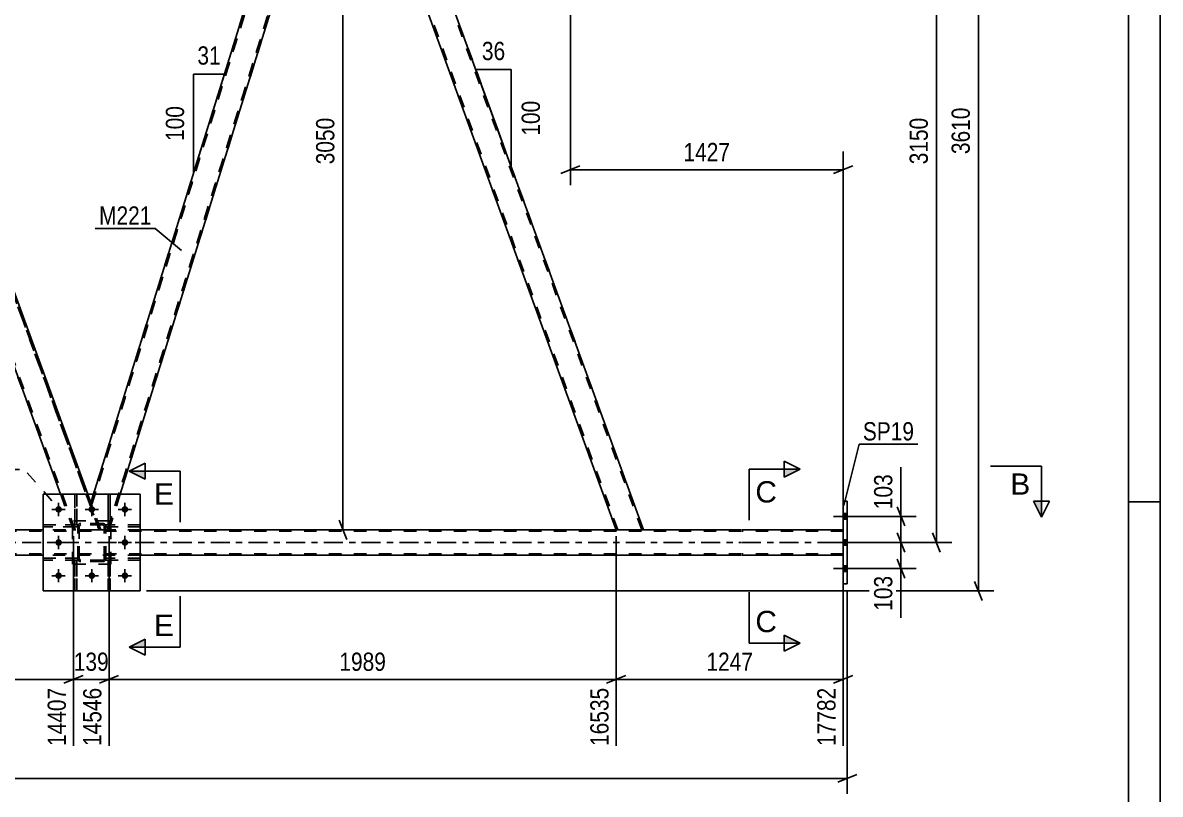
# Model space of a CAD drawing. Header units: millimetres. Extents: x 0 to 841, y 0 to 594.
# Drawn here: x 662.6 to 841, y 252.1 to 373.2 of the extents above; entities that cross this region are included whole.
import ezdxf

# ---------------------------------------------------------------- set-up
doc = ezdxf.new("R2010")
doc.units = ezdxf.units.MM
doc.linetypes.add('DXK_LINE_DOT2', pattern=[3.9198, 1.9599, -1.9599])
doc.linetypes.add('DXK_LINE_DOT3', pattern=[5.9187, 2.979, -0.9799, 0.9799, -0.9799])
doc.styles.add('Arial', font='ARIAL.TTF', dxfattribs={"height": 0.2})
doc.styles.add('Arial Narrow', font='ARIALN.TTF', dxfattribs={"height": 0.2})

# ---------------------------------------------------------------- blocks, each defined once
blk = doc.blocks.new('Unknown-122568681-1133')
at = {"color": 5, "linetype": 'Continuous'}
for p, q in [((841, 0), (841, 594)), ((836, 5), (836, 589)), ((841, 298), (836, 298))]:
    blk.add_line(p, q, dxfattribs=at)
blk = doc.blocks.new('Bolt-122568681-5059 - 5055')
at = {"color": 1, "linetype": 'Continuous'}
for p, q in [((667.15, 296.81), (667.84, 296.81)), ((668.19, 297.85), (668.19, 297.15)), ((668.19, 295.77), (668.19, 296.46)), ((669.23, 296.81), (668.53, 296.81)), ((672.35, 296.81), (673.04, 296.81)), ((673.39, 297.85), (673.39, 297.15)), ((673.39, 295.77), (673.39, 296.46)), ((674.43, 296.81), (673.73, 296.81)), ((677.55, 296.81), (678.24, 296.81)), ((678.59, 297.85), (678.59, 297.15)), ((678.59, 295.77), (678.59, 296.46)), ((679.63, 296.81), (678.93, 296.81)), ((668.19, 292.65), (668.19, 291.95)), ((678.59, 292.65), (678.59, 291.95)), ((667.15, 291.61), (667.84, 291.61)), ((668.19, 290.57), (668.19, 291.26)), ((669.23, 291.61), (668.53, 291.61)), ((677.55, 291.61), (678.24, 291.61)), ((678.59, 290.57), (678.59, 291.26)), ((679.63, 291.61), (678.93, 291.61)), ((668.19, 287.45), (668.19, 286.75)), ((673.39, 287.45), (673.39, 286.75)), ((678.59, 287.45), (678.59, 286.75)), ((667.15, 286.41), (667.84, 286.41)), ((668.19, 285.37), (668.19, 286.06)), ((669.23, 286.41), (668.53, 286.41)), ((672.35, 286.41), (673.04, 286.41)), ((673.39, 285.37), (673.39, 286.06)), ((674.43, 286.41), (673.73, 286.41)), ((677.55, 286.41), (678.24, 286.41)), ((678.59, 285.37), (678.59, 286.06)), ((679.63, 286.41), (678.93, 286.41))]:
    blk.add_line(p, q, dxfattribs=at)
blk = doc.blocks.new('Bolt-122568681-5060 - 5055')
at = {"linetype": 'Continuous'}
for points in [[(668.71, 296.81, -1), (667.67, 296.81, -1)], [(673.91, 296.81, -1), (672.87, 296.81, -1)], [(679.11, 296.81, -1), (678.07, 296.81, -1)], [(668.71, 291.61, -1), (667.67, 291.61, -1)], [(679.11, 291.61, -1), (678.07, 291.61, -1)], [(668.71, 286.41, -1), (667.67, 286.41, -1)], [(673.91, 286.41, -1), (672.87, 286.41, -1)], [(679.11, 286.41, -1), (678.07, 286.41, -1)]]:
    blk.add_hatch(color=1, dxfattribs=at).paths.add_polyline_path(points)
at = {"color": 1, "linetype": 'Continuous'}
for p, q in [((669.23, 296.81), (667.15, 296.81)), ((668.19, 297.85), (668.19, 295.77)), ((674.43, 296.81), (672.35, 296.81)), ((673.39, 297.85), (673.39, 295.77)), ((679.63, 296.81), (677.55, 296.81)), ((678.59, 297.85), (678.59, 295.77)), ((668.19, 292.65), (668.19, 290.57)), ((678.59, 292.65), (678.59, 290.57)), ((669.23, 291.61), (667.15, 291.61)), ((679.63, 291.61), (677.55, 291.61)), ((668.19, 287.45), (668.19, 285.37)), ((673.39, 287.45), (673.39, 285.37)), ((678.59, 287.45), (678.59, 285.37)), ((669.23, 286.41), (667.15, 286.41)), ((674.43, 286.41), (672.35, 286.41)), ((679.63, 286.41), (677.55, 286.41))]:
    blk.add_line(p, q, dxfattribs=at)
blk = doc.blocks.new('Part-122568681-5063 - 5055')
at = {"color": 7, "linetype": 'DXK_LINE_DOT2'}
for p, q in [((671.06, 288.84), (670.74, 288.84)), ((670.74, 288.24), (670.74, 288.84)), ((670.74, 284.01), (670.74, 288.84)), ((671.06, 288.24), (670.74, 288.24)), ((670.74, 284.01), (670.74, 288.24)), ((671.06, 288.84), (671.06, 288.84)), ((671.06, 288.84), (671.06, 288.24)), ((671.06, 284.01), (671.06, 288.84)), ((671.06, 288.24), (671.06, 284.01)), ((671.06, 284.01), (670.74, 284.01))]:
    blk.add_line(p, q, dxfattribs=at)
blk = doc.blocks.new('Part-122568681-5309 - 5055')
at = {"color": 7, "linetype": 'DXK_LINE_DOT2'}
for p, q in [((665.79, 294.05), (665.79, 294.37)), ((665.79, 294.37), (670.77, 294.37)), ((670.88, 294.05), (665.79, 294.05)), ((671.19, 294.05), (670.52, 294.05)), ((670.57, 294.37), (671.19, 294.37)), ((670.59, 294.05), (670.59, 294.37)), ((671.19, 294.05), (671.19, 294.37)), ((671.19, 294.37), (671.19, 294.05))]:
    blk.add_line(p, q, dxfattribs=at)
blk = doc.blocks.new('Part-122568681-5186 - 5055')
at = {"color": 7, "linetype": 'DXK_LINE_DOT2'}
for p, q in [((670.74, 288.84), (670.74, 288.84)), ((670.74, 288.84), (670.74, 288.24)), ((670.74, 284.01), (670.74, 288.84)), ((671.06, 288.84), (670.74, 288.84)), ((670.74, 288.24), (670.74, 284.01)), ((670.74, 288.24), (671.06, 288.24)), ((671.06, 288.24), (671.06, 288.84)), ((671.06, 284.01), (671.06, 288.84)), ((671.06, 284.01), (671.06, 288.24)), ((670.74, 284.01), (671.06, 284.01))]:
    blk.add_line(p, q, dxfattribs=at)
blk = doc.blocks.new('Part-122568681-5189 - 5055')
at = {"color": 7, "linetype": 'DXK_LINE_DOT2'}
for p, q in [((675.94, 288.84), (675.94, 288.84)), ((675.94, 288.84), (675.94, 288.24)), ((675.94, 284.01), (675.94, 288.84)), ((676.26, 288.84), (675.94, 288.84)), ((675.94, 288.24), (675.94, 284.01)), ((675.94, 288.24), (676.26, 288.24)), ((676.26, 288.24), (676.26, 288.84)), ((676.26, 284.01), (676.26, 288.84)), ((676.26, 284.01), (676.26, 288.24)), ((675.94, 284.01), (676.26, 284.01))]:
    blk.add_line(p, q, dxfattribs=at)
blk = doc.blocks.new('Part-122568681-5163 - 5055')
at = {"color": 7, "linetype": 'DXK_LINE_DOT2'}
for p, q in [((755.66, 293.61), (711.26, 415.61)), ((711.26, 415.61), (715.52, 415.61)), ((712.81, 411.36), (711.26, 415.61)), ((755.92, 293.61), (711.52, 415.61)), ((755.92, 293.61), (711.52, 415.61)), ((759.67, 293.61), (715.26, 415.61)), ((759.67, 293.61), (715.26, 415.61)), ((759.92, 293.61), (715.52, 415.61)), ((715.66, 415.22), (715.52, 415.61)), ((755.66, 293.61), (755.66, 293.61)), ((755.92, 293.61), (755.92, 293.61)), ((756.17, 293.61), (756.17, 293.61)), ((756.17, 293.61), (756.17, 293.61)), ((759.77, 293.61), (759.41, 293.61)), ((759.67, 293.61), (759.67, 293.61))]:
    blk.add_line(p, q, dxfattribs=at)
at = {"color": 2, "linetype": 'Continuous'}
for p, q in [((759.92, 293.61), (715.66, 415.22)), ((755.66, 293.61), (712.81, 411.36)), ((755.66, 293.61), (755.66, 293.61)), ((759.41, 293.61), (755.66, 293.61)), ((759.88, 293.61), (759.41, 293.61)), ((759.88, 293.61), (759.92, 293.61)), ((759.92, 293.61), (759.92, 293.61))]:
    blk.add_line(p, q, dxfattribs=at)
blk = doc.blocks.new('Part-122568681-5192 - 5055')
at = {"color": 7, "linetype": 'DXK_LINE_DOT2'}
for p, q in [((671.06, 299.21), (670.74, 299.21)), ((670.74, 299.21), (670.74, 294.96)), ((670.74, 294.36), (670.74, 299.21)), ((671.06, 294.96), (671.06, 299.21)), ((671.06, 299.21), (671.06, 294.36)), ((671.06, 294.96), (670.74, 294.96)), ((670.74, 294.96), (670.74, 294.36)), ((671.06, 294.36), (671.06, 294.96)), ((671.06, 294.36), (670.74, 294.36)), ((671.06, 294.36), (671.06, 294.36))]:
    blk.add_line(p, q, dxfattribs=at)
blk = doc.blocks.new('Part-122568681-5173 - 5055')
at = {"color": 7, "linetype": 'DXK_LINE_DOT2'}
for p, q in [((709.94, 415.61), (673.24, 297.86)), ((710.19, 415.61), (673.37, 297.49)), ((673.37, 297.49), (710.19, 415.61)), ((709.94, 415.61), (709.82, 415.22)), ((711.26, 415.61), (709.94, 415.61)), ((711.4, 415.22), (711.26, 415.61)), ((712.81, 411.36), (711.26, 415.61)), ((712.67, 411.73), (675.85, 293.61)), ((675.85, 293.61), (712.67, 411.73)), ((676.1, 293.61), (712.81, 411.36)), ((712.67, 411.73), (712.67, 411.73)), ((673.66, 299.21), (673.24, 297.86)), ((677.85, 299.21), (676.1, 293.61)), ((674.79, 293.61), (673.24, 297.86)), ((674.79, 293.61), (673.24, 297.86)), ((673.24, 297.86), (673.24, 297.86)), ((673.37, 297.49), (673.37, 297.49)), ((676.1, 293.61), (674.79, 293.61))]:
    blk.add_line(p, q, dxfattribs=at)
at = {"color": 2, "linetype": 'Continuous'}
for p, q in [((709.82, 415.22), (673.66, 299.21)), ((712.81, 411.36), (711.4, 415.22)), ((712.81, 411.36), (677.85, 299.21)), ((712.81, 411.36), (712.81, 411.36))]:
    blk.add_line(p, q, dxfattribs=at)
blk = doc.blocks.new('Part-122568681-5178 - 5055')
at = {"color": 7, "linetype": 'DXK_LINE_DOT2'}
for p, q in [((670.53, 293.61), (626.13, 415.61)), ((626.13, 415.61), (630.38, 415.61)), ((627.67, 411.36), (626.13, 415.61)), ((670.79, 293.61), (626.38, 415.61)), ((670.79, 293.61), (626.38, 415.61)), ((674.53, 293.61), (630.13, 415.61)), ((630.13, 415.61), (674.53, 293.61)), ((674.79, 293.61), (630.38, 415.61)), ((630.52, 415.22), (630.38, 415.61)), ((670.53, 293.61), (668.49, 299.21)), ((674.79, 293.61), (672.75, 299.21)), ((674.79, 293.61), (670.53, 293.61))]:
    blk.add_line(p, q, dxfattribs=at)
at = {"color": 2, "linetype": 'Continuous'}
for p, q in [((672.75, 299.21), (630.52, 415.22)), ((668.49, 299.21), (627.67, 411.36))]:
    blk.add_line(p, q, dxfattribs=at)
blk = doc.blocks.new('Part-122568681-5195 - 5055')
at = {"color": 7, "linetype": 'DXK_LINE_DOT2'}
for p, q in [((676.26, 299.21), (675.94, 299.21)), ((675.94, 299.21), (675.94, 294.96)), ((675.94, 299.21), (675.94, 294.36)), ((676.26, 295.72), (676.26, 299.21)), ((676.26, 299.21), (676.26, 294.36)), ((676.26, 294.96), (675.94, 294.96)), ((675.94, 294.96), (675.94, 294.36)), ((676.26, 294.36), (676.26, 295.72)), ((676.26, 294.36), (675.94, 294.36)), ((676.26, 294.36), (676.26, 294.36))]:
    blk.add_line(p, q, dxfattribs=at)
blk = doc.blocks.new('Part-122568681-5256 - 5055')
at = {"color": 7, "linetype": 'DXK_LINE_DOT2'}
for p, q in [((775.28, 293.37), (94.26, 293.37)), ((240.12, 293.61), (775.28, 293.61)), ((680.99, 293.61), (665.79, 293.61)), ((759.92, 293.61), (755.66, 293.61)), ((775.38, 293.61), (791.26, 293.61)), ((791.26, 293.37), (775.38, 293.37)), ((791.26, 293.61), (791.26, 289.61)), ((791.26, 289.61), (791.26, 293.61)), ((791.26, 293.37), (791.26, 293.37)), ((775.28, 289.85), (94.26, 289.85)), ((680.99, 289.61), (665.79, 289.61)), ((791.26, 289.85), (775.38, 289.85)), ((791.26, 289.85), (791.26, 289.85)), ((791.26, 289.61), (791.26, 289.61))]:
    blk.add_line(p, q, dxfattribs=at)
at = {"color": 2, "linetype": 'Continuous'}
for p, q in [((665.79, 293.61), (590.97, 293.61)), ((755.66, 293.61), (680.99, 293.61)), ((775.28, 293.61), (759.92, 293.61)), ((791.26, 293.61), (775.38, 293.61)), ((665.79, 289.61), (510.72, 289.61)), ((775.28, 289.61), (680.99, 289.61)), ((791.26, 289.61), (775.38, 289.61))]:
    blk.add_line(p, q, dxfattribs=at)
at = {"color": 7, "linetype": 'DXK_LINE_DOT3'}
for p, q in [((94.26, 291.61), (775.28, 291.61)), ((775.38, 291.61), (791.26, 291.61))]:
    blk.add_line(p, q, dxfattribs=at)
blk = doc.blocks.new('Part-122568681-5257 - 5055')
at = {"color": 7, "linetype": 'DXK_LINE_DOT2'}
for p, q in [((671.48, 294.57), (671.67, 294.61)), ((671.67, 294.61), (671.48, 294.57)), ((675.11, 294.61), (671.67, 294.61)), ((675.11, 294.61), (675.29, 294.57)), ((675.29, 294.57), (675.11, 294.61)), ((671.19, 294.13), (671.22, 294.31)), ((671.22, 294.31), (671.19, 294.13)), ((671.19, 289.09), (671.19, 294.13)), ((671.19, 294.13), (671.19, 294.13)), ((671.19, 289.09), (671.19, 294.13)), ((671.43, 294.13), (671.45, 294.22)), ((671.45, 294.22), (671.43, 294.13)), ((671.43, 289.09), (671.43, 294.13)), ((671.43, 294.13), (671.43, 294.13)), ((671.43, 294.13), (671.43, 289.09)), ((671.45, 294.22), (671.5, 294.3)), ((671.5, 294.3), (671.45, 294.22)), ((671.5, 294.3), (671.58, 294.35)), ((671.58, 294.35), (671.5, 294.3)), ((671.58, 294.35), (671.67, 294.37)), ((671.67, 294.37), (671.58, 294.35)), ((675.11, 294.37), (671.67, 294.37)), ((675.11, 294.37), (675.2, 294.35)), ((675.2, 294.35), (675.11, 294.37)), ((675.2, 294.35), (675.28, 294.3)), ((675.28, 294.3), (675.2, 294.35)), ((675.28, 294.3), (675.33, 294.22)), ((675.33, 294.22), (675.28, 294.3)), ((675.33, 294.22), (675.35, 294.13)), ((675.35, 294.13), (675.33, 294.22)), ((675.35, 289.09), (675.35, 294.13)), ((675.35, 294.13), (675.35, 294.13)), ((675.35, 289.09), (675.35, 294.13)), ((675.55, 294.31), (675.59, 294.13)), ((675.59, 294.13), (675.55, 294.31)), ((675.59, 289.09), (675.59, 294.13)), ((675.59, 294.13), (675.59, 294.13)), ((675.59, 289.09), (675.59, 294.13)), ((671.19, 289.09), (671.19, 289.09)), ((671.22, 288.9), (671.19, 289.09)), ((671.19, 289.09), (671.22, 288.9)), ((671.43, 289.09), (671.43, 289.09)), ((671.45, 288.99), (671.43, 289.09)), ((671.43, 289.09), (671.45, 288.99)), ((675.35, 289.09), (675.33, 288.99)), ((675.33, 288.99), (675.35, 289.09)), ((675.35, 289.09), (675.35, 289.09)), ((675.59, 289.09), (675.55, 288.9)), ((675.55, 288.9), (675.59, 289.09)), ((675.59, 289.09), (675.59, 289.09)), ((671.5, 288.92), (671.45, 288.99)), ((671.45, 288.99), (671.5, 288.92)), ((671.67, 288.61), (671.48, 288.64)), ((671.48, 288.64), (671.67, 288.61)), ((671.58, 288.86), (671.5, 288.92)), ((671.5, 288.92), (671.58, 288.86)), ((671.67, 288.85), (671.58, 288.86)), ((671.58, 288.86), (671.67, 288.85)), ((675.11, 288.85), (671.67, 288.85)), ((675.11, 288.61), (671.67, 288.61)), ((675.2, 288.86), (675.11, 288.85)), ((675.11, 288.85), (675.2, 288.86)), ((675.29, 288.64), (675.11, 288.61)), ((675.11, 288.61), (675.29, 288.64)), ((675.28, 288.92), (675.2, 288.86)), ((675.2, 288.86), (675.28, 288.92)), ((675.33, 288.99), (675.28, 288.92)), ((675.28, 288.92), (675.33, 288.99))]:
    blk.add_line(p, q, dxfattribs=at)
at = {"color": 7, "linetype": 'DXK_LINE_DOT3'}
blk.add_line((673.39, 291.61), (673.39, 291.61), dxfattribs=at)
at = {"color": 7, "linetype": 'DXK_LINE_DOT2'}
for centre, start, end in [((671.67, 294.13), 112.5, 157.5), ((671.67, 294.13), 112.5, 157.5), ((675.11, 294.13), 22.5, 67.5), ((675.11, 294.13), 22.5, 67.5), ((671.67, 289.09), 202.5, 247.5), ((671.67, 289.09), 202.5, 247.5), ((675.11, 289.09), 292.5, 337.5), ((675.11, 289.09), 292.5, 337.5)]:
    blk.add_arc(centre, 0.48, start, end, dxfattribs=at)
blk = doc.blocks.new('Part-122568681-5258 - 5055')
at = {"color": 7, "linetype": 'DXK_LINE_DOT2'}
for p, q in [((676.39, 295.01), (670.39, 295.01)), ((670.39, 288.21), (670.39, 295.01)), ((676.39, 288.21), (676.39, 295.01)), ((676.39, 288.21), (670.39, 288.21))]:
    blk.add_line(p, q, dxfattribs=at)
blk = doc.blocks.new('Part-122568681-5259 - 5055')
at = {"color": 7, "linetype": 'DXK_LINE_DOT2'}
for p, q in [((676.39, 295.01), (670.39, 295.01)), ((670.39, 288.21), (670.39, 295.01)), ((676.39, 288.21), (676.39, 295.01)), ((676.39, 288.21), (670.39, 288.21))]:
    blk.add_line(p, q, dxfattribs=at)
blk = doc.blocks.new('Part-122568681-5265 - 5055')
at = {"color": 2, "linetype": 'Continuous'}
for p, q in [((791.26, 298.11), (791.26, 298.11)), ((791.26, 285.11), (791.26, 298.11)), ((791.9, 298.11), (791.26, 298.11)), ((791.9, 298.11), (791.9, 298.11)), ((791.9, 298.11), (791.9, 285.11)), ((791.26, 285.11), (791.26, 285.11)), ((791.26, 285.11), (791.9, 285.11)), ((791.9, 285.11), (791.9, 285.11))]:
    blk.add_line(p, q, dxfattribs=at)
at = {"color": 7, "linetype": 'DXK_LINE_DOT2'}
for p, q in [((791.26, 285.11), (791.26, 298.11)), ((791.9, 285.11), (791.9, 298.11))]:
    blk.add_line(p, q, dxfattribs=at)
blk = doc.blocks.new('Part-122568681-5284 - 5055')
at = {"color": 7, "linetype": 'DXK_LINE_DOT2'}
for p, q in [((665.79, 288.85), (665.79, 289.17)), ((665.79, 289.17), (671.19, 289.17)), ((670.59, 288.85), (670.59, 289.17)), ((670.59, 289.17), (671.19, 289.17)), ((671.19, 288.85), (671.19, 289.17)), ((671.19, 289.17), (671.19, 288.85)), ((671.19, 288.85), (665.79, 288.85)), ((670.59, 288.85), (671.19, 288.85))]:
    blk.add_line(p, q, dxfattribs=at)
blk = doc.blocks.new('Part-122568681-5297 - 5055')
at = {"color": 7, "linetype": 'DXK_LINE_DOT2'}
for p, q in [((671.48, 294.57), (671.67, 294.61)), ((671.67, 294.61), (671.48, 294.57)), ((675.11, 294.61), (671.67, 294.61)), ((675.11, 294.61), (675.29, 294.57)), ((675.29, 294.57), (675.11, 294.61)), ((671.19, 294.13), (671.22, 294.31)), ((671.22, 294.31), (671.19, 294.13)), ((671.19, 289.09), (671.19, 294.13)), ((671.19, 294.13), (671.19, 294.13)), ((671.19, 289.09), (671.19, 294.13)), ((671.43, 294.13), (671.45, 294.22)), ((671.45, 294.22), (671.43, 294.13)), ((671.43, 289.09), (671.43, 294.13)), ((671.43, 294.13), (671.43, 294.13)), ((671.43, 294.13), (671.43, 289.09)), ((671.45, 294.22), (671.5, 294.3)), ((671.5, 294.3), (671.45, 294.22)), ((671.5, 294.3), (671.58, 294.35)), ((671.58, 294.35), (671.5, 294.3)), ((671.58, 294.35), (671.67, 294.37)), ((671.67, 294.37), (671.58, 294.35)), ((675.11, 294.37), (671.67, 294.37)), ((675.11, 294.37), (675.2, 294.35)), ((675.2, 294.35), (675.11, 294.37)), ((675.2, 294.35), (675.28, 294.3)), ((675.28, 294.3), (675.2, 294.35)), ((675.28, 294.3), (675.33, 294.22)), ((675.33, 294.22), (675.28, 294.3)), ((675.33, 294.22), (675.35, 294.13)), ((675.35, 294.13), (675.33, 294.22)), ((675.35, 289.09), (675.35, 294.13)), ((675.35, 294.13), (675.35, 294.13)), ((675.35, 289.09), (675.35, 294.13)), ((675.55, 294.31), (675.59, 294.13)), ((675.59, 294.13), (675.55, 294.31)), ((675.59, 289.09), (675.59, 294.13)), ((675.59, 294.13), (675.59, 294.13)), ((675.59, 289.09), (675.59, 294.13)), ((671.19, 289.09), (671.19, 289.09)), ((671.22, 288.9), (671.19, 289.09)), ((671.19, 289.09), (671.22, 288.9)), ((671.43, 289.09), (671.43, 289.09)), ((671.45, 288.99), (671.43, 289.09)), ((671.43, 289.09), (671.45, 288.99)), ((675.35, 289.09), (675.33, 288.99)), ((675.33, 288.99), (675.35, 289.09)), ((675.35, 289.09), (675.35, 289.09)), ((675.59, 289.09), (675.55, 288.9)), ((675.55, 288.9), (675.59, 289.09)), ((675.59, 289.09), (675.59, 289.09)), ((671.5, 288.92), (671.45, 288.99)), ((671.45, 288.99), (671.5, 288.92)), ((671.67, 288.61), (671.48, 288.64)), ((671.48, 288.64), (671.67, 288.61)), ((671.58, 288.86), (671.5, 288.92)), ((671.5, 288.92), (671.58, 288.86)), ((671.67, 288.85), (671.58, 288.86)), ((671.58, 288.86), (671.67, 288.85)), ((675.11, 288.85), (671.67, 288.85)), ((675.11, 288.61), (671.67, 288.61)), ((675.2, 288.86), (675.11, 288.85)), ((675.11, 288.85), (675.2, 288.86)), ((675.29, 288.64), (675.11, 288.61)), ((675.11, 288.61), (675.29, 288.64)), ((675.28, 288.92), (675.2, 288.86)), ((675.2, 288.86), (675.28, 288.92)), ((675.33, 288.99), (675.28, 288.92)), ((675.28, 288.92), (675.33, 288.99))]:
    blk.add_line(p, q, dxfattribs=at)
at = {"color": 7, "linetype": 'DXK_LINE_DOT3'}
blk.add_line((673.39, 291.61), (673.39, 291.61), dxfattribs=at)
at = {"color": 7, "linetype": 'DXK_LINE_DOT2'}
for centre, start, end in [((671.67, 294.13), 112.5, 157.5), ((671.67, 294.13), 112.5, 157.5), ((675.11, 294.13), 22.5, 67.5), ((675.11, 294.13), 22.5, 67.5), ((671.67, 289.09), 202.5, 247.5), ((671.67, 289.09), 202.5, 247.5), ((675.11, 289.09), 292.5, 337.5), ((675.11, 289.09), 292.5, 337.5)]:
    blk.add_arc(centre, 0.48, start, end, dxfattribs=at)
blk = doc.blocks.new('Part-122568681-5314 - 5055')
at = {"color": 7, "linetype": 'DXK_LINE_DOT2'}
for p, q in [((675.59, 288.85), (675.59, 289.17)), ((680.99, 289.17), (675.59, 289.17)), ((675.59, 289.17), (675.59, 288.85)), ((676.19, 288.85), (676.19, 289.17)), ((680.99, 289.17), (680.99, 288.85)), ((680.99, 288.85), (675.59, 288.85))]:
    blk.add_line(p, q, dxfattribs=at)
blk = doc.blocks.new('Part-122568681-5319 - 5055')
at = {"color": 7, "linetype": 'DXK_LINE_DOT2'}
for p, q in [((665.79, 299.21), (680.99, 299.21)), ((665.79, 299.21), (665.79, 284.01)), ((680.99, 299.21), (680.99, 284.01)), ((665.79, 284.01), (680.99, 284.01))]:
    blk.add_line(p, q, dxfattribs=at)
blk = doc.blocks.new('Part-122568681-5347 - 5055')
at = {"color": 7, "linetype": 'DXK_LINE_DOT2'}
for p, q in [((671.19, 294.37), (665.79, 294.37)), ((665.79, 294.37), (665.79, 294.05)), ((671.19, 294.05), (665.79, 294.05)), ((670.59, 294.05), (670.59, 294.37)), ((671.19, 294.37), (671.19, 294.05)), ((671.19, 294.05), (671.19, 294.37))]:
    blk.add_line(p, q, dxfattribs=at)
blk = doc.blocks.new('Part-122568681-5348 - 5055')
at = {"color": 7, "linetype": 'DXK_LINE_DOT2'}
for p, q in [((671.19, 289.17), (665.79, 289.17)), ((665.79, 289.17), (665.79, 288.85)), ((670.59, 288.85), (670.59, 289.17)), ((671.19, 289.17), (671.19, 288.85)), ((671.19, 288.85), (671.19, 289.17)), ((671.19, 288.85), (665.79, 288.85))]:
    blk.add_line(p, q, dxfattribs=at)
blk = doc.blocks.new('Part-122568681-5351 - 5055')
at = {"color": 2, "linetype": 'Continuous'}
for p, q in [((675.94, 299.21), (675.94, 299.21)), ((675.94, 299.21), (676.26, 299.21)), ((676.26, 299.21), (676.26, 299.21))]:
    blk.add_line(p, q, dxfattribs=at)
at = {"color": 7, "linetype": 'DXK_LINE_DOT2'}
for p, q in [((675.94, 294.96), (675.94, 299.21)), ((675.94, 298.91), (675.94, 294.36)), ((676.26, 294.96), (676.26, 299.21)), ((676.26, 299.21), (676.26, 294.36)), ((675.94, 294.36), (675.94, 294.96)), ((675.94, 294.96), (676.26, 294.96)), ((676.26, 294.96), (676.26, 294.36)), ((675.94, 294.36), (675.94, 294.36)), ((675.94, 294.36), (676.26, 294.36))]:
    blk.add_line(p, q, dxfattribs=at)
blk = doc.blocks.new('Part-122568681-5354 - 5055')
at = {"color": 2, "linetype": 'Continuous'}
for p, q in [((670.74, 299.21), (670.74, 299.21)), ((670.74, 299.21), (671.06, 299.21)), ((671.06, 299.21), (671.06, 299.21))]:
    blk.add_line(p, q, dxfattribs=at)
at = {"color": 7, "linetype": 'DXK_LINE_DOT2'}
for p, q in [((670.74, 294.96), (670.74, 299.21)), ((670.74, 299.02), (670.74, 294.36)), ((671.06, 294.96), (671.06, 299.21)), ((671.06, 294.36), (671.06, 298.63)), ((670.74, 294.36), (670.74, 294.96)), ((670.74, 294.96), (671.06, 294.96)), ((671.06, 294.96), (671.06, 294.36)), ((670.74, 294.36), (670.74, 294.36)), ((670.74, 294.36), (671.06, 294.36))]:
    blk.add_line(p, q, dxfattribs=at)
blk = doc.blocks.new('Part-122568681-5357 - 5055')
at = {"color": 7, "linetype": 'DXK_LINE_DOT2'}
for p, q in [((676.26, 288.84), (675.94, 288.84)), ((675.94, 288.24), (675.94, 288.84)), ((675.94, 284.01), (675.94, 288.84)), ((676.26, 288.24), (675.94, 288.24)), ((675.94, 284.01), (675.94, 288.24)), ((676.26, 288.84), (676.26, 288.84)), ((676.26, 288.84), (676.26, 288.24)), ((676.26, 284.01), (676.26, 288.84)), ((676.26, 288.24), (676.26, 284.01)), ((676.26, 284.01), (675.94, 284.01))]:
    blk.add_line(p, q, dxfattribs=at)
blk = doc.blocks.new('Part-122568681-5358 - 5055')
at = {"color": 7, "linetype": 'DXK_LINE_DOT2'}
for p, q in [((680.99, 294.37), (675.59, 294.37)), ((675.59, 294.37), (675.59, 294.05)), ((675.59, 294.05), (675.59, 294.37)), ((675.59, 294.05), (680.99, 294.05)), ((676.19, 294.05), (676.19, 294.37)), ((680.99, 294.37), (680.99, 294.05))]:
    blk.add_line(p, q, dxfattribs=at)
blk = doc.blocks.new('Part-122568681-5369 - 5055')
at = {"color": 7, "linetype": 'DXK_LINE_DOT2'}
for p, q in [((680.99, 289.17), (675.59, 289.17)), ((675.59, 289.17), (675.59, 288.85)), ((675.59, 288.85), (675.59, 289.17)), ((676.19, 288.85), (676.19, 289.17)), ((680.99, 289.17), (680.99, 288.85)), ((675.59, 288.85), (680.99, 288.85))]:
    blk.add_line(p, q, dxfattribs=at)
blk = doc.blocks.new('Part-122568681-5469 - 5055')
at = {"color": 2, "linetype": 'Continuous'}
for p, q in [((680.99, 299.21), (665.79, 299.21)), ((665.79, 299.21), (665.79, 284.01)), ((680.99, 299.21), (680.99, 284.01)), ((680.99, 284.01), (665.79, 284.01))]:
    blk.add_line(p, q, dxfattribs=at)
blk = doc.blocks.new('Part-122568681-5470 - 5055')
at = {"color": 7, "linetype": 'DXK_LINE_DOT2'}
for p, q in [((675.59, 294.05), (675.59, 294.37)), ((680.99, 294.37), (675.59, 294.37)), ((675.59, 294.37), (675.59, 294.05)), ((680.99, 294.05), (675.59, 294.05)), ((676.19, 294.05), (676.19, 294.37)), ((680.99, 294.37), (680.99, 294.05))]:
    blk.add_line(p, q, dxfattribs=at)
blk = doc.blocks.new('Bolt-122568681-5471 - 5055')
at = {"linetype": 'Continuous'}
for points in [[(791.26, 296.15), (791.26, 295.27), (791.9, 295.27), (791.9, 296.15)], [(791.26, 296.15), (791.26, 295.27), (791.9, 295.27), (791.9, 296.15)], [(791.26, 296.15), (791.26, 295.27), (791.9, 295.27), (791.9, 296.15)], [(791.26, 292.05), (791.26, 291.17), (791.9, 291.17), (791.9, 292.05)], [(791.26, 292.05), (791.26, 291.17), (791.9, 291.17), (791.9, 292.05)], [(791.26, 287.95), (791.26, 287.07), (791.9, 287.07), (791.9, 287.95)], [(791.26, 287.95), (791.26, 287.07), (791.9, 287.07), (791.9, 287.95)], [(791.26, 287.95), (791.26, 287.07), (791.9, 287.07), (791.9, 287.95)]]:
    blk.add_hatch(color=1, dxfattribs=at).paths.add_polyline_path(points)
at = {"color": 1, "linetype": 'Continuous'}
for p, q in [((793.06, 295.71), (789.74, 295.71)), ((793.06, 295.71), (789.74, 295.71)), ((793.06, 295.71), (789.74, 295.71)), ((791.9, 296.15), (791.26, 296.15)), ((791.9, 296.15), (791.26, 296.15)), ((791.9, 296.15), (791.26, 296.15)), ((791.9, 295.27), (791.26, 295.27)), ((791.9, 295.27), (791.26, 295.27)), ((791.9, 295.27), (791.26, 295.27)), ((793.06, 291.61), (789.74, 291.61)), ((793.06, 291.61), (789.74, 291.61)), ((791.9, 292.05), (791.26, 292.05)), ((791.9, 292.05), (791.26, 292.05)), ((791.9, 291.17), (791.26, 291.17)), ((791.9, 291.17), (791.26, 291.17)), ((793.06, 287.51), (789.74, 287.51)), ((793.06, 287.51), (789.74, 287.51)), ((793.06, 287.51), (789.74, 287.51)), ((791.9, 287.95), (791.26, 287.95)), ((791.9, 287.95), (791.26, 287.95)), ((791.9, 287.95), (791.26, 287.95)), ((791.9, 287.07), (791.26, 287.07)), ((791.9, 287.07), (791.26, 287.07)), ((791.9, 287.07), (791.26, 287.07))]:
    blk.add_line(p, q, dxfattribs=at)
blk = doc.blocks.new('StraightDimension-122568681-6625 - 5055')
at = {"color": 7, "linetype": 'Continuous'}
for p, q in [((670.53, 292.61), (670.53, 259.69)), ((676.1, 292.61), (676.1, 259.69)), ((669.03, 269.53), (672.03, 270.73)), ((670.53, 270.13), (676.1, 270.13)), ((677.6, 270.73), (674.6, 269.53))]:
    blk.add_line(p, q, dxfattribs=at)
at = {"color": 0}
blk.add_wipeout([(676.66, 270.88), (676.66, 275.08), (669.97, 275.08), (669.97, 270.88)], dxfattribs=at)
at = {"color": 0, "linetype": 'Continuous'}
blk.add_wipeout([(675.5, 269.43), (671.3, 269.43), (671.3, 259.09), (675.5, 259.09)], dxfattribs=at)
at = {"color": 3, "style": 'Arial Narrow'}
blk.add_text('139', height=2.863, dxfattribs=at).set_placement((670.57, 271.48))
at = {"color": 3, "linetype": 'Continuous', "style": 'Arial Narrow'}
blk.add_text('14546', height=2.863, rotation=90.0002, dxfattribs=at).set_placement((674.9, 259.69))
blk = doc.blocks.new('StraightDimension-122568681-6151 - 5055')
at = {"color": 7, "linetype": 'Continuous'}
for p, q in [((799.72, 297.21), (800.92, 294.21)), ((792.9, 295.71), (802.72, 295.71)), ((800.32, 291.61), (800.32, 295.71)), ((800.92, 290.11), (799.72, 293.11)), ((792.9, 291.61), (802.72, 291.61))]:
    blk.add_line(p, q, dxfattribs=at)
at = {"color": 0}
blk.add_wipeout([(799.57, 302.92), (795.37, 302.92), (795.37, 296.24), (799.57, 296.24)], dxfattribs=at)
at = {"color": 7, "linetype": 'Continuous'}
blk.add_line((800.32, 295.71), (800.32, 303.44), dxfattribs=at)
blk.add_line((800.32, 295.71), (800.32, 303.44), dxfattribs=at)
at = {"color": 3, "style": 'Arial Narrow'}
blk.add_text('103', height=2.863, rotation=90.0002, dxfattribs=at).set_placement((798.97, 296.84))
blk = doc.blocks.new('StraightDimension-122568681-6202 - 5055')
at = {"color": 7, "linetype": 'Continuous'}
for p, q in [((713.39, 414.11), (712.19, 417.11)), ((720.07, 415.61), (709.94, 415.61)), ((712.79, 293.61), (712.79, 415.61)), ((712.19, 295.11), (713.39, 292.11)), ((720.07, 293.61), (709.94, 293.61))]:
    blk.add_line(p, q, dxfattribs=at)
at = {"color": 0}
blk.add_wipeout([(712.04, 358.87), (707.84, 358.87), (707.84, 350.35), (712.04, 350.35)], dxfattribs=at)
at = {"color": 3, "style": 'Arial Narrow'}
blk.add_text('3050', height=2.863, rotation=90.0002, dxfattribs=at).set_placement((711.44, 350.95))
blk = doc.blocks.new('StraightDimension-122568681-5876 - 5055')
at = {"color": 7, "linetype": 'Continuous'}
for p, q in [((746.17, 428.41), (814.88, 428.41)), ((813.08, 426.91), (811.88, 429.91)), ((812.48, 284.01), (812.48, 428.41)), ((811.88, 285.51), (813.08, 282.51)), ((681.99, 284.01), (814.88, 284.01))]:
    blk.add_line(p, q, dxfattribs=at)
at = {"color": 0}
blk.add_wipeout([(811.73, 360.46), (807.53, 360.46), (807.53, 351.95), (811.73, 351.95)], dxfattribs=at)
at = {"color": 3, "style": 'Arial Narrow'}
blk.add_text('3610', height=2.863, rotation=90.0002, dxfattribs=at).set_placement((811.13, 352.55))
blk = doc.blocks.new('StraightDimension-122568681-6606 - 5055')
at = {"color": 7, "linetype": 'Continuous'}
for p, q in [((590.97, 292.61), (590.97, 259.69)), ((670.53, 292.61), (670.53, 259.69)), ((592.47, 270.73), (589.47, 269.53)), ((590.97, 270.13), (670.53, 270.13)), ((669.03, 269.53), (672.03, 270.73))]:
    blk.add_line(p, q, dxfattribs=at)
at = {"color": 0}
blk.add_wipeout([(635.01, 270.88), (635.01, 275.08), (626.49, 275.08), (626.49, 270.88)], dxfattribs=at)
at = {"color": 0, "linetype": 'Continuous'}
blk.add_wipeout([(669.93, 269.43), (665.73, 269.43), (665.73, 259.09), (669.93, 259.09)], dxfattribs=at)
at = {"color": 3, "style": 'Arial Narrow'}
blk.add_text('1989', height=2.863, dxfattribs=at).set_placement((627.09, 271.48))
at = {"color": 3, "linetype": 'Continuous', "style": 'Arial Narrow'}
blk.add_text('14407', height=2.863, rotation=90.0002, dxfattribs=at).set_placement((669.33, 259.69))
blk = doc.blocks.new('StraightDimension-122568681-6644 - 5055')
at = {"color": 7, "linetype": 'Continuous'}
for p, q in [((676.1, 292.61), (676.1, 259.69)), ((755.66, 292.61), (755.66, 259.69)), ((677.6, 270.73), (674.6, 269.53)), ((676.1, 270.13), (755.66, 270.13)), ((754.16, 269.53), (757.16, 270.73))]:
    blk.add_line(p, q, dxfattribs=at)
at = {"color": 0}
blk.add_wipeout([(720.14, 270.88), (720.14, 275.08), (711.63, 275.08), (711.63, 270.88)], dxfattribs=at)
at = {"color": 0, "linetype": 'Continuous'}
blk.add_wipeout([(755.06, 269.43), (750.86, 269.43), (750.86, 259.09), (755.06, 259.09)], dxfattribs=at)
at = {"color": 3, "style": 'Arial Narrow'}
blk.add_text('1989', height=2.863, dxfattribs=at).set_placement((712.23, 271.48))
at = {"color": 3, "linetype": 'Continuous', "style": 'Arial Narrow'}
blk.add_text('16535', height=2.863, rotation=90.0002, dxfattribs=at).set_placement((754.46, 259.69))
blk = doc.blocks.new('AngleDimension-122568681-5585 - 5055')
at = {"color": 7, "linetype": 'Continuous'}
for p, q in [((737.71, 354.63), (733.65, 365.8)), ((739.19, 365.8), (733.65, 365.8)), ((739.19, 350.57), (733.65, 365.8)), ((739.19, 350.57), (739.19, 365.8))]:
    blk.add_line(p, q, dxfattribs=at)
at = {"color": 0}
for points in [[(738.85, 366.7), (738.85, 370.9), (733.99, 370.9), (733.99, 366.7)], [(744.29, 361.53), (740.09, 361.53), (740.09, 354.84), (744.29, 354.84)]]:
    blk.add_wipeout(points, dxfattribs=at)
at = {"color": 3, "style": 'Arial Narrow'}
blk.add_text('36', height=2.863, dxfattribs=at).set_placement((734.59, 367.3))
blk.add_text('100', height=2.863, rotation=90.0002, dxfattribs=at).set_placement((743.69, 355.44))
blk = doc.blocks.new('AngleDimension-122568681-5627 - 5055')
at = {"color": 7, "linetype": 'Continuous'}
for p, q in [((689.37, 365.09), (694.19, 365.09)), ((689.37, 349.62), (694.19, 365.09)), ((689.37, 349.62), (689.37, 365.09)), ((689.83, 351.1), (694.19, 365.09))]:
    blk.add_line(p, q, dxfattribs=at)
at = {"color": 0}
for points in [[(694.21, 365.99), (694.21, 370.19), (689.36, 370.19), (689.36, 365.99)], [(688.47, 360.7), (684.27, 360.7), (684.27, 354.01), (688.47, 354.01)]]:
    blk.add_wipeout(points, dxfattribs=at)
at = {"color": 3, "style": 'Arial Narrow'}
blk.add_text('31', height=2.863, dxfattribs=at).set_placement((689.96, 366.59))
blk.add_text('100', height=2.863, rotation=90.0002, dxfattribs=at).set_placement((687.87, 354.61))
blk = doc.blocks.new('StraightDimension-122568681-6405 - 5055')
at = {"color": 7, "linetype": 'Continuous'}
for p, q in [((791.9, 284.11), (791.9, 252.2)), ((790.4, 254), (793.4, 255.2)), ((47.76, 254.6), (791.9, 254.6))]:
    blk.add_line(p, q, dxfattribs=at)
blk = doc.blocks.new('StraightDimension-122568681-6143 - 5055')
at = {"color": 7, "linetype": 'Continuous'}
for p, q in [((799.72, 293.11), (800.92, 290.11)), ((792.9, 291.61), (802.72, 291.61)), ((800.32, 287.51), (800.32, 291.61)), ((792.9, 287.51), (802.72, 287.51)), ((800.92, 286.01), (799.72, 289.01))]:
    blk.add_line(p, q, dxfattribs=at)
at = {"color": 0}
blk.add_wipeout([(799.57, 286.99), (795.37, 286.99), (795.37, 280.3), (799.57, 280.3)], dxfattribs=at)
at = {"color": 7, "linetype": 'Continuous'}
blk.add_line((800.32, 287.51), (800.32, 279.78), dxfattribs=at)
blk.add_line((800.32, 287.51), (800.32, 279.78), dxfattribs=at)
at = {"color": 3, "style": 'Arial Narrow'}
blk.add_text('103', height=2.863, rotation=90.0002, dxfattribs=at).set_placement((798.97, 280.9))
blk = doc.blocks.new('StraightDimension-122568681-6394 - 5055')
at = {"color": 7, "linetype": 'Continuous'}
for p, q in [((748.47, 414.61), (748.47, 347.69)), ((791.26, 294.61), (791.26, 352.94)), ((749.97, 350.69), (746.97, 349.49)), ((748.47, 350.09), (791.26, 350.09)), ((789.76, 349.49), (792.76, 350.69))]:
    blk.add_line(p, q, dxfattribs=at)
at = {"color": 0}
blk.add_wipeout([(774.12, 350.84), (774.12, 355.04), (765.61, 355.04), (765.61, 350.84)], dxfattribs=at)
at = {"color": 3, "style": 'Arial Narrow'}
blk.add_text('1427', height=2.863, dxfattribs=at).set_placement((766.21, 351.44))
blk = doc.blocks.new('StraightDimension-122568681-6663 - 5055')
at = {"color": 7, "linetype": 'Continuous'}
for p, q in [((755.66, 292.61), (755.66, 259.69)), ((791.26, 288.61), (791.26, 259.69)), ((757.16, 270.73), (754.16, 269.53)), ((755.66, 270.13), (791.26, 270.13)), ((789.76, 269.53), (792.76, 270.73))]:
    blk.add_line(p, q, dxfattribs=at)
at = {"color": 0}
blk.add_wipeout([(777.72, 270.88), (777.72, 275.08), (769.21, 275.08), (769.21, 270.88)], dxfattribs=at)
at = {"color": 0, "linetype": 'Continuous'}
blk.add_wipeout([(790.66, 269.43), (786.46, 269.43), (786.46, 259.09), (790.66, 259.09)], dxfattribs=at)
at = {"color": 3, "style": 'Arial Narrow'}
blk.add_text('1247', height=2.863, dxfattribs=at).set_placement((769.81, 271.48))
at = {"color": 3, "linetype": 'Continuous', "style": 'Arial Narrow'}
blk.add_text('17782', height=2.863, rotation=90.0002, dxfattribs=at).set_placement((790.06, 259.69))
blk = doc.blocks.new('StraightDimension-122568681-6712 - 5055')
at = {"color": 7, "linetype": 'Continuous'}
for p, q in [((750.11, 417.61), (808.29, 417.61)), ((806.49, 416.11), (805.29, 419.11)), ((805.89, 291.61), (805.89, 417.61)), ((805.29, 293.11), (806.49, 290.11)), ((792.9, 291.61), (808.29, 291.61))]:
    blk.add_line(p, q, dxfattribs=at)
at = {"color": 0}
blk.add_wipeout([(805.14, 358.87), (800.94, 358.87), (800.94, 350.35), (805.14, 350.35)], dxfattribs=at)
at = {"color": 3, "style": 'Arial Narrow'}
blk.add_text('3150', height=2.863, rotation=90.0002, dxfattribs=at).set_placement((804.54, 350.95))
blk = doc.blocks.new('SectionMark-122568681-6752 - 5055')
at = {"linetype": 'Continuous'}
for points in [[(781.99, 301.89), (781.99, 303.14), (784.49, 303.14)], [(781.99, 275.8), (781.99, 277.05), (784.49, 275.8)]]:
    blk.add_hatch(color=6, dxfattribs=at).paths.add_polyline_path(points)
at = {"color": 6, "linetype": 'Continuous'}
for p, q in [((781.99, 301.89), (781.99, 304.39)), ((781.99, 304.39), (784.49, 303.14)), ((776.49, 303.14), (776.49, 295.14)), ((776.49, 303.14), (784.49, 303.14)), ((784.49, 303.14), (781.99, 301.89)), ((776.49, 275.8), (776.49, 283.8)), ((784.49, 275.8), (781.99, 277.05)), ((781.99, 277.05), (781.99, 274.55)), ((776.49, 275.8), (784.49, 275.8)), ((784.49, 275.8), (781.99, 274.55))]:
    blk.add_line(p, q, dxfattribs=at)
at = {"color": 0, "linetype": 'Continuous'}
for points in [[(780.86, 297.89), (780.86, 301.39), (777.49, 301.39), (777.49, 297.89)], [(780.86, 277.55), (780.86, 281.05), (777.49, 281.05), (777.49, 277.55)]]:
    blk.add_wipeout(points, dxfattribs=at)
at = {"color": 3, "linetype": 'Continuous', "style": 'Arial'}
for p in [(777.49, 297.89), (777.49, 277.55)]:
    blk.add_text('C', height=3.34, dxfattribs=at).set_placement(p)
blk = doc.blocks.new('Mark-122568681-5169 - 5055')
at = {"color": 0}
blk.add_wipeout([(682.76, 341.48), (682.76, 344.48), (674.54, 344.48), (674.54, 341.48)], dxfattribs=at)
blk.add_wipeout([(682.76, 341.48), (682.76, 344.48), (674.54, 344.48), (674.54, 341.48)], dxfattribs=at)
at = {"color": 30, "linetype": 'Continuous'}
for p in [(673.94, 340.88), (687.48, 337.41)]:
    blk.add_line(p, (683.36, 340.88), dxfattribs=at)
at = {"color": 3, "style": 'Arial Narrow'}
blk.add_text('M221', height=2.863, dxfattribs=at).set_placement((674.54, 341.48))
blk = doc.blocks.new('Mark-122568681-5261 - 5055')
at = {"color": 0}
blk.add_wipeout([(802.39, 307.63), (802.39, 310.63), (794.35, 310.63), (794.35, 307.63)], dxfattribs=at)
blk.add_wipeout([(802.39, 307.63), (802.39, 310.63), (794.35, 310.63), (794.35, 307.63)], dxfattribs=at)
at = {"color": 30, "linetype": 'Continuous'}
for p, q in [((791.38, 297.4), (793.75, 307.03)), ((793.75, 307.03), (802.99, 307.03))]:
    blk.add_line(p, q, dxfattribs=at)
at = {"color": 3, "style": 'Arial Narrow'}
blk.add_text('SP19', height=2.863, dxfattribs=at).set_placement((794.35, 307.63))
blk = doc.blocks.new('SectionMark-122568681-6742 - 5055')
at = {"linetype": 'Continuous'}
for points in [[(681.77, 302.81), (681.77, 301.56), (679.27, 302.81)], [(681.77, 276.45), (681.77, 275.2), (679.27, 275.2)]]:
    blk.add_hatch(color=6, dxfattribs=at).paths.add_polyline_path(points)
at = {"color": 6, "linetype": 'Continuous'}
for p, q in [((679.27, 302.81), (681.77, 304.06)), ((681.77, 301.56), (681.77, 304.06)), ((687.27, 302.81), (679.27, 302.81)), ((679.27, 302.81), (681.77, 301.56)), ((687.27, 302.81), (687.27, 294.81)), ((687.27, 275.2), (687.27, 283.2)), ((679.27, 275.2), (681.77, 276.45)), ((687.27, 275.2), (679.27, 275.2)), ((681.77, 273.95), (679.27, 275.2)), ((681.77, 276.45), (681.77, 273.95))]:
    blk.add_line(p, q, dxfattribs=at)
at = {"color": 0, "linetype": 'Continuous'}
for points in [[(686.27, 297.56), (686.27, 301.06), (683.16, 301.06), (683.16, 297.56)], [(686.27, 276.95), (686.27, 280.45), (683.16, 280.45), (683.16, 276.95)]]:
    blk.add_wipeout(points, dxfattribs=at)
at = {"color": 3, "linetype": 'Continuous', "style": 'Arial'}
for p in [(683.16, 297.56), (683.16, 276.95)]:
    blk.add_text('E', height=3.34, dxfattribs=at).set_placement(p)
blk = doc.blocks.new('SectionMark-122568681-6748 - 5055')
at = {"linetype": 'Continuous'}
blk.add_hatch(color=6, dxfattribs=at).paths.add_polyline_path([(821.11, 298.11), (822.36, 298.11), (822.36, 295.61)])
at = {"color": 6, "linetype": 'Continuous'}
for p, q in [((822.36, 303.61), (814.36, 303.61)), ((822.36, 303.61), (822.36, 295.61)), ((821.11, 298.11), (823.61, 298.11)), ((822.36, 295.61), (821.11, 298.11)), ((823.61, 298.11), (822.36, 295.61))]:
    blk.add_line(p, q, dxfattribs=at)
at = {"color": 0, "linetype": 'Continuous'}
blk.add_wipeout([(820.61, 299.11), (820.61, 302.61), (817.49, 302.61), (817.49, 299.11)], dxfattribs=at)
at = {"color": 3, "linetype": 'Continuous', "style": 'Arial'}
blk.add_text('B', height=3.34, dxfattribs=at).set_placement((817.49, 299.11))
blk = doc.blocks.new('MarkSet-122568681-6935 - 5055')
at = {"color": 30, "linetype": 'DXK_LINE_DOT2'}
blk.add_line((667.15, 298.14), (662.85, 303.06), dxfattribs=at)
at = {"color": 0}
for points in [[(652.41, 303.66), (652.41, 306.66), (648.94, 306.66), (648.94, 303.66)], [(661.35, 303.66), (661.35, 306.66), (653.31, 306.66), (653.31, 303.66)]]:
    blk.add_wipeout(points, dxfattribs=at)
for points in [[(652.41, 303.66), (652.41, 306.66), (648.94, 306.66), (648.94, 303.66)], [(661.35, 303.66), (661.35, 306.66), (653.31, 306.66), (653.31, 303.66)]]:
    blk.add_wipeout(points, dxfattribs=at)
at = {"color": 30, "linetype": 'DXK_LINE_DOT2'}
blk.add_line((648.34, 303.06), (662.85, 303.06), dxfattribs=at)
at = {"color": 3, "style": 'Arial Narrow'}
for s, p in [('2x', (648.94, 303.66)), ('SP20', (653.31, 303.66))]:
    blk.add_text(s, height=2.863, dxfattribs=at).set_placement(p)

msp = doc.modelspace()

# ---------------------------------------------------------------- block references
for name in ['Unknown-122568681-1133', 'Part-122568681-5178 - 5055', 'Part-122568681-5173 - 5055', 'Part-122568681-5163 - 5055', 'Part-122568681-5319 - 5055', 'Part-122568681-5469 - 5055', 'Part-122568681-5192 - 5055', 'Part-122568681-5354 - 5055', 'Part-122568681-5195 - 5055', 'Part-122568681-5351 - 5055', 'Part-122568681-5265 - 5055', 'Bolt-122568681-5059 - 5055', 'Bolt-122568681-5060 - 5055', 'Part-122568681-5258 - 5055', 'Part-122568681-5259 - 5055', 'Part-122568681-5257 - 5055', 'Part-122568681-5297 - 5055', 'Bolt-122568681-5471 - 5055', 'Part-122568681-5256 - 5055', 'Part-122568681-5309 - 5055', 'Part-122568681-5347 - 5055', 'Part-122568681-5358 - 5055', 'Part-122568681-5470 - 5055', 'Part-122568681-5284 - 5055', 'Part-122568681-5348 - 5055', 'Part-122568681-5314 - 5055', 'Part-122568681-5369 - 5055', 'Part-122568681-5063 - 5055', 'Part-122568681-5186 - 5055', 'Part-122568681-5189 - 5055', 'Part-122568681-5357 - 5055']:
    msp.add_blockref(name, (0, 0))

# ---------------------------------------------------------------- next in the draw order: block references
for name in ['StraightDimension-122568681-6202 - 5055', 'StraightDimension-122568681-6151 - 5055', 'StraightDimension-122568681-6625 - 5055']:
    msp.add_blockref(name, (0, 0))

# ---------------------------------------------------------------- next in the draw order: block references
for name in ['StraightDimension-122568681-5876 - 5055', 'StraightDimension-122568681-6606 - 5055']:
    msp.add_blockref(name, (0, 0))

# ---------------------------------------------------------------- next in the draw order: block references
for name in ['AngleDimension-122568681-5627 - 5055', 'AngleDimension-122568681-5585 - 5055', 'StraightDimension-122568681-6644 - 5055']:
    msp.add_blockref(name, (0, 0))

# ---------------------------------------------------------------- next in the draw order: block references
msp.add_blockref('StraightDimension-122568681-6405 - 5055', (0, 0))

# ---------------------------------------------------------------- next in the draw order: block references
for name in ['StraightDimension-122568681-6394 - 5055', 'Mark-122568681-5169 - 5055', 'SectionMark-122568681-6742 - 5055', 'StraightDimension-122568681-6143 - 5055']:
    msp.add_blockref(name, (0, 0))

# ---------------------------------------------------------------- next in the draw order: block references
msp.add_blockref('StraightDimension-122568681-6663 - 5055', (0, 0))

# ---------------------------------------------------------------- next in the draw order: block references
msp.add_blockref('StraightDimension-122568681-6712 - 5055', (0, 0))

# ---------------------------------------------------------------- next in the draw order: block references
for name in ['Mark-122568681-5261 - 5055', 'SectionMark-122568681-6752 - 5055']:
    msp.add_blockref(name, (0, 0))

# ---------------------------------------------------------------- next in the draw order: block references
msp.add_blockref('SectionMark-122568681-6748 - 5055', (0, 0))

# ---------------------------------------------------------------- next in the draw order: block references
msp.add_blockref('MarkSet-122568681-6935 - 5055', (0, 0))

doc.saveas('drawing.dxf')
